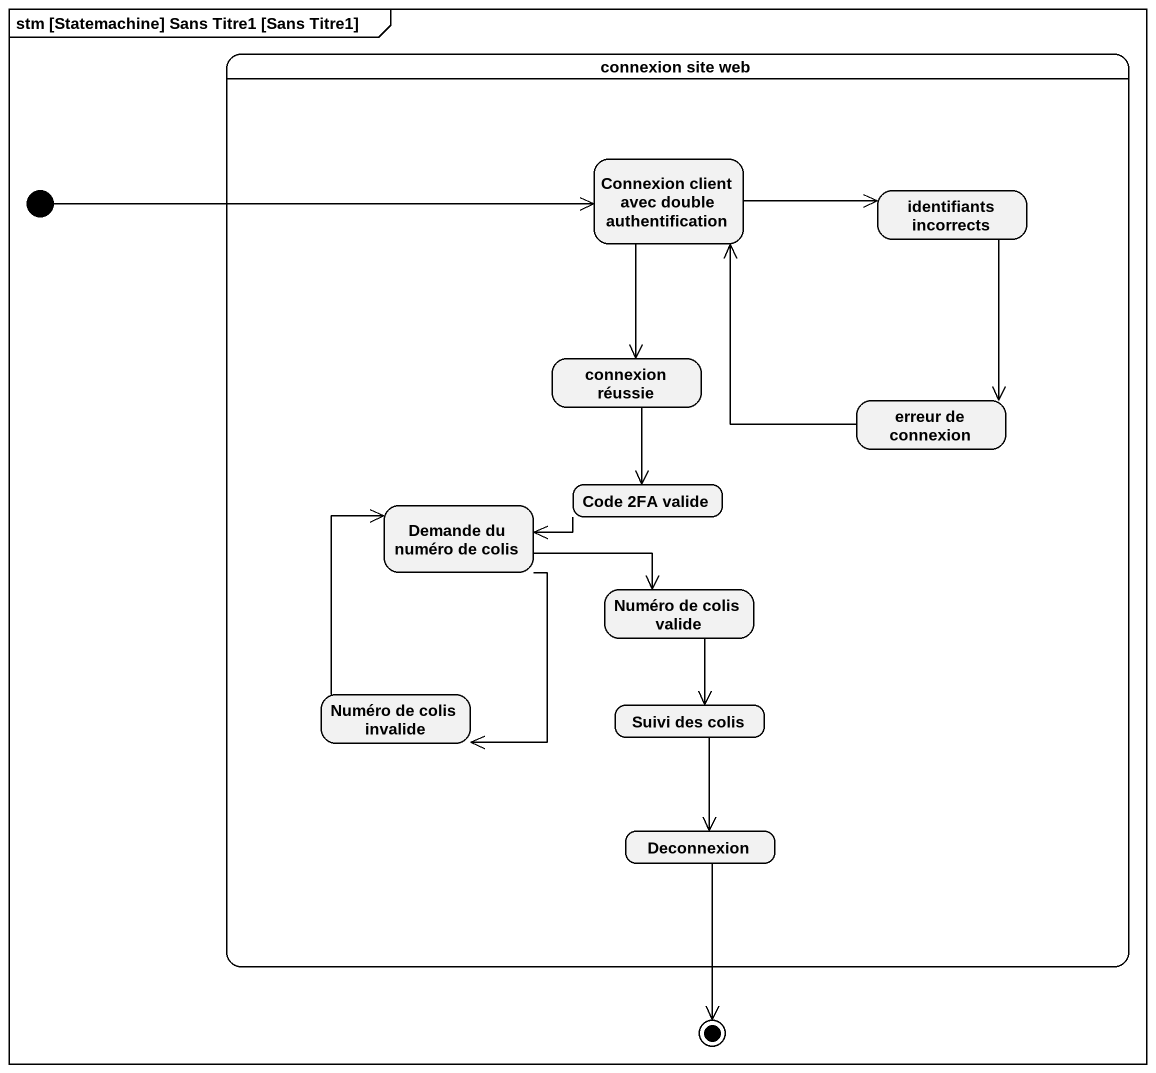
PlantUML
@startuml
mainframe stm [Statemachine] Sans Titre1 [Sans Titre1]
hide empty description
state "connexion site web" as connexion_site_web {
  state "Connexion client avec double authentification" as Connexion_client_avec
  state "identifiants incorrects" as identifiants_incorrects
  state "connexion réussie" as connexion_réussie
  state "erreur de connexion" as erreur_de_connexion
  state "Demande du numéro de colis" as Demande_du_numéro_de_colis
  state "Code 2FA valide" as Code_2FA_valide
  state "Numéro de colis valide" as Numéro_de_colis_valide
  state "Numéro de colis invalide" as Numéro_de_colis_invalide
  state "Suivi des colis" as Suivi_des_colis
  state Deconnexion
}
state initial1 <<start>>
state final1 <<end>>
initial1 -right-> Connexion_client_avec
Connexion_client_avec -right-> identifiants_incorrects
Connexion_client_avec --> connexion_réussie
identifiants_incorrects --> erreur_de_connexion
connexion_réussie --> Code_2FA_valide
erreur_de_connexion -up-> Connexion_client_avec
Demande_du_numéro_de_colis -right-> Numéro_de_colis_valide
Demande_du_numéro_de_colis --> Numéro_de_colis_invalide
Code_2FA_valide -left-> Demande_du_numéro_de_colis
Numéro_de_colis_valide --> Suivi_des_colis
Numéro_de_colis_invalide -up-> Demande_du_numéro_de_colis
Suivi_des_colis --> Deconnexion
Deconnexion --> final1
@enduml
